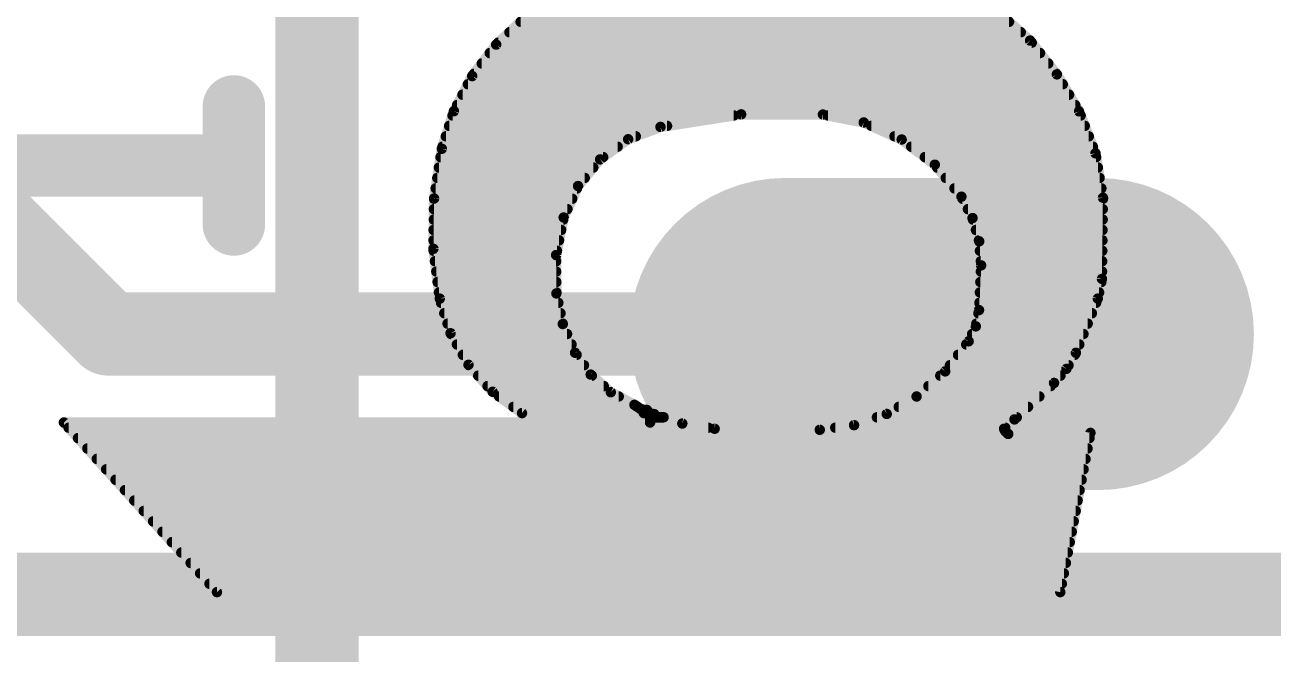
# Model space of a CAD drawing. Extents: x -2.8 to 25.5, y -2.5 to 56.
# Drawn here: x 15.29 to 18.335, y 20.174 to 21.709 of the extents above; entities that cross this region are included whole.
import ezdxf

# ---------------------------------------------------------------- set-up
doc = ezdxf.new("R2010")
doc.units = 0
for name, color, linetype in [('1', 12, 'CONTINUOUS'), ('16', 132, 'CONTINUOUS'), ('21', 41, 'CONTINUOUS'), ('22', 40, 'CONTINUOUS')]:
    doc.layers.add(name, color=color, linetype=linetype)

# ---------------------------------------------------------------- blocks, each defined once
blk = doc.blocks.new('RECT121920X243840R100')
at = {"const_width": 0.381}
blk.add_lwpolyline([(0.1905, -0.381), (0.1905, 0.381, 0.4142), (0, 0.5715), (0, 0.5715, 0.4142), (-0.1905, 0.381), (-0.1905, -0.381, 0.4142), (0, -0.5715), (0, -0.5715, 0.4142)], format="xyb", close=True, dxfattribs=at)
blk.add_solid([(-0.0254, -0.4064), (0.0254, -0.4064), (-0.0254, 0.4064), (0.0254, 0.4064)])

msp = doc.modelspace()

# ---------------------------------------------------------------- linework, layer by layer
at = {"layer": '1', "const_width": 0.2032}
for points in [[(14.605, 21.844), (15.494, 20.955)], [(15.494, 20.955), (17.526, 20.955)]]:
    msp.add_lwpolyline(points, dxfattribs=at)
at = {"layer": '1', "const_width": 0.1016}
for points in [[(15.494, 21.0058, 1), (15.494, 20.9042)], [(15.4581, 20.9191, 1), (15.5299, 20.9909)], [(17.526, 20.9042, 1), (17.526, 21.0058)]]:
    msp.add_lwpolyline(points, format="xyb", dxfattribs=at)
at = {"layer": '16', "const_width": 0.2032}
msp.add_lwpolyline([(12.7, 20.32), (20.447, 20.32)], dxfattribs=at)
at = {"layer": '21', "const_width": 0.2032}
msp.add_lwpolyline([(16.002, 16.51), (16.002, 34.29)], dxfattribs=at)
at = {"layer": '22'}
for points, const_width in [([(17.7419, 21.6713), (17.6529, 21.7504)], 0.0254), ([(16.51, 21.7272), (16.4393, 21.6614)], 0.0254), ([(16.499, 21.717), (17.6905, 21.717)], 0.0254), ([(16.4718, 21.6916), (17.7191, 21.6916)], 0.0254), ([(17.8072, 21.5888), (17.7419, 21.6713)], 0.0254), ([(16.4393, 21.6614), (16.3809, 21.5846)], 0.0254), ([(16.4236, 21.6408), (17.7661, 21.6408)], 0.0254), ([(16.4445, 21.6662), (17.7459, 21.6662)], 0.0254), ([(16.4043, 21.6154), (17.7862, 21.6154)], 0.0254), ([(16.3809, 21.5846), (16.3363, 21.499)], 0.0254), ([(16.385, 21.59), (17.8063, 21.59)], 0.0254), ([(17.8613, 21.4986), (17.8072, 21.5888)], 0.0254), ([(15.7995, 21.2224), (15.7995, 21.5105)], 0.1524), ([(16.3704, 21.5646), (17.8217, 21.5646)], 0.0254), ([(16.3572, 21.5392), (17.837, 21.5392)], 0.0254), ([(16.3363, 21.499), (16.3068, 21.4071)], 0.0254), ([(16.3329, 21.4884), (17.019, 21.4884)], 0.0254), ([(16.344, 21.5138), (17.8522, 21.5138)], 0.0254), ([(16.8402, 21.4605), (17.0371, 21.4912)], 0.0254), ([(17.0371, 21.4912), (17.2364, 21.4909)], 0.0254), ([(17.2364, 21.4909), (17.336, 21.4714)], 0.0254), ([(17.2491, 21.4884), (17.8653, 21.4884)], 0.0254), ([(17.9013, 21.3962), (17.8613, 21.4986)], 0.0254), ([(16.3247, 21.463), (16.8562, 21.463)], 0.0254), ([(16.7613, 21.4306), (16.8402, 21.4605)], 0.0254), ([(17.336, 21.4714), (17.4286, 21.4298)], 0.0254), ([(17.3546, 21.463), (17.8752, 21.463)], 0.0254), ([(14.9352, 21.3665), (15.7995, 21.3665)], 0.1524), ([(16.3166, 21.4376), (16.7799, 21.4376)], 0.0254), ([(16.6928, 21.3814), (16.7613, 21.4306)], 0.0254), ([(17.4112, 21.4376), (17.8851, 21.4376)], 0.0254), ([(17.4286, 21.4298), (17.5094, 21.3684)], 0.0254), ([(16.3068, 21.4071), (16.2879, 21.2858)], 0.0254), ([(16.3084, 21.4122), (16.7357, 21.4122)], 0.0254), ([(17.4518, 21.4122), (17.8951, 21.4122)], 0.0254), ([(17.9197, 21.2877), (17.9013, 21.3962)], 0.0254), ([(16.3036, 21.3868), (16.7003, 21.3868)], 0.0254), ([(16.6391, 21.3162), (16.6928, 21.3814)], 0.0254), ([(17.4852, 21.3868), (17.9029, 21.3868)], 0.0254), ([(17.5094, 21.3684), (17.5743, 21.2903)], 0.0254), ([(16.2957, 21.336), (16.6554, 21.336)], 0.0254), ([(16.2997, 21.3614), (16.6763, 21.3614)], 0.0254), ([(17.5153, 21.3614), (17.9072, 21.3614)], 0.0254), ([(17.5363, 21.336), (17.9115, 21.336)], 0.0254), ([(16.2918, 21.3106), (16.6365, 21.3106)], 0.0254), ([(16.604, 21.2395), (16.6391, 21.3162)], 0.0254), ([(17.5574, 21.3106), (17.9158, 21.3106)], 0.0254), ([(16.2879, 21.2858), (16.2862, 21.1631)], 0.0254), ([(16.2879, 21.2852), (16.6249, 21.2852)], 0.0254), ([(17.5743, 21.2903), (17.6015, 21.238)], 0.0254), ([(17.577, 21.2852), (17.9197, 21.2852)], 0.0254), ([(17.9172, 21.0896), (17.9197, 21.2877)], 0.0254), ([(16.2875, 21.2598), (16.6133, 21.2598)], 0.0254), ([(17.5901, 21.2598), (17.9193, 21.2598)], 0.0254), ([(16.2872, 21.2344), (16.603, 21.2344)], 0.0254), ([(16.5856, 21.1477), (16.604, 21.2395)], 0.0254), ([(17.6015, 21.238), (17.6178, 21.1814)], 0.0254), ([(17.6025, 21.2344), (17.919, 21.2344)], 0.0254), ([(16.2865, 21.1836), (16.5928, 21.1836)], 0.0254), ([(16.2868, 21.209), (16.5979, 21.209)], 0.0254), ([(17.6098, 21.209), (17.9187, 21.209)], 0.0254), ([(17.6171, 21.1836), (17.9184, 21.1836)], 0.0254), ([(17.6178, 21.1814), (17.6225, 21.1226)], 0.0254), ([(16.2862, 21.1631), (16.3017, 21.0414)], 0.0254), ([(16.2868, 21.1582), (16.5877, 21.1582)], 0.0254), ([(17.6196, 21.1582), (17.9181, 21.1582)], 0.0254), ([(16.29, 21.1328), (16.5857, 21.1328)], 0.0254), ([(16.5862, 21.0541), (16.5856, 21.1477)], 0.0254), ([(17.6225, 21.1226), (17.6174, 21.0134)], 0.0254), ([(17.6217, 21.1328), (17.9177, 21.1328)], 0.0254), ([(16.2933, 21.1074), (16.5859, 21.1074)], 0.0254), ([(17.6218, 21.1074), (17.9174, 21.1074)], 0.0254), ([(17.907, 21.0414), (17.9172, 21.0896)], 0.0254), ([(16.2965, 21.082), (16.586, 21.082)], 0.0254), ([(17.6206, 21.082), (17.9156, 21.082)], 0.0254), ([(16.2998, 21.0566), (16.5862, 21.0566)], 0.0254), ([(16.3017, 21.0414), (16.3281, 20.957)], 0.0254), ([(16.3049, 21.0312), (16.591, 21.0312)], 0.0254), ([(16.6019, 20.9794), (16.5862, 21.0541)], 0.0254), ([(17.6182, 21.0312), (17.9029, 21.0312)], 0.0254), ([(17.6194, 21.0566), (17.9102, 21.0566)], 0.0254), ([(17.8537, 20.9093), (17.907, 21.0414)], 0.0254), ([(16.3128, 21.0058), (16.5963, 21.0058)], 0.0254), ([(17.6174, 21.0134), (17.6095, 20.9737)], 0.0254), ([(17.6159, 21.0058), (17.8926, 21.0058)], 0.0254), ([(16.3208, 20.9804), (16.6017, 20.9804)], 0.0254), ([(16.6319, 20.9093), (16.6019, 20.9794)], 0.0254), ([(17.6095, 20.9737), (17.592, 20.9372)], 0.0254), ([(17.6108, 20.9804), (17.8824, 20.9804)], 0.0254), ([(16.3281, 20.957), (16.3718, 20.88)], 0.0254), ([(16.3292, 20.955), (16.6123, 20.955)], 0.0254), ([(17.592, 20.9372), (17.5348, 20.864)], 0.0254), ([(17.6005, 20.955), (17.8721, 20.955)], 0.0254), ([(16.3437, 20.9296), (16.6232, 20.9296)], 0.0254), ([(16.6698, 20.8561), (16.6319, 20.9093)], 0.0254), ([(17.5861, 20.9296), (17.8619, 20.9296)], 0.0254), ([(17.8304, 20.87), (17.8537, 20.9093)], 0.0254), ([(16.3581, 20.9042), (16.6355, 20.9042)], 0.0254), ([(16.3718, 20.88), (16.4308, 20.814)], 0.0254), ([(16.3729, 20.8788), (16.6536, 20.8788)], 0.0254), ([(17.5464, 20.8788), (17.8357, 20.8788)], 0.0254), ([(17.5662, 20.9042), (17.8507, 20.9042)], 0.0254), ([(16.3956, 20.8534), (16.6729, 20.8534)], 0.0254), ([(16.719, 20.813), (16.6698, 20.8561)], 0.0254), ([(17.5348, 20.864), (17.465, 20.8026)], 0.0254), ([(17.5228, 20.8534), (17.8159, 20.8534)], 0.0254), ([(17.8003, 20.8356), (17.8304, 20.87)], 0.0254), ([(16.4183, 20.828), (16.7018, 20.828)], 0.0254), ([(16.4308, 20.814), (16.5024, 20.762)], 0.0254), ([(17.4939, 20.828), (17.792, 20.828)], 0.0254), ([(17.7038, 20.7467), (17.8003, 20.8356)], 0.0254), ([(16.4465, 20.8026), (16.7385, 20.8026)], 0.0254), ([(16.7767, 20.7823), (16.719, 20.813)], 0.0254), ([(17.465, 20.8026), (17.3922, 20.76)], 0.0254), ([(17.465, 20.8026), (17.7645, 20.8026)], 0.0254), ([(16.4815, 20.7772), (16.7843, 20.7772)], 0.0254), ([(16.5024, 20.762), (16.7996, 20.762)], 0.0254), ([(16.7843, 20.7772), (16.7767, 20.7823)], 0.0254), ([(16.7924, 20.7716), (16.7843, 20.7772)], 0.0254), ([(16.8021, 20.7696), (16.7924, 20.7716)], 0.0254), ([(16.7996, 20.762), (16.8072, 20.7696)], 0.0254), ([(16.8072, 20.7696), (16.8021, 20.7696)], 0.0254), ([(16.8154, 20.7555), (16.8148, 20.7518)], 0.0254), ([(16.8178, 20.7585), (16.8154, 20.7555)], 0.0254), ([(16.8213, 20.7599), (16.8178, 20.7585)], 0.0254), ([(16.825, 20.7594), (16.8213, 20.7599)], 0.0254), ([(16.8935, 20.7366), (16.825, 20.7594)], 0.0254), ([(17.3922, 20.76), (17.3124, 20.7326)], 0.0254), ([(17.4215, 20.7772), (17.7369, 20.7772)], 0.0254), ([(16.8148, 20.7391), (15.3848, 20.7391)], 0.0254), ([(15.3848, 20.7391), (15.7582, 20.3251)], 0.0254), ([(15.3963, 20.7264), (16.9568, 20.7264)], 0.0254), ([(16.8148, 20.7518), (16.8148, 20.7391)], 0.0254), ([(16.8148, 20.7518), (16.8478, 20.7518)], 0.0254), ([(16.9723, 20.7239), (16.8935, 20.7366)], 0.0254), ([(17.2288, 20.7213), (16.9723, 20.7239)], 0.0254), ([(17.3124, 20.7326), (17.2288, 20.7213)], 0.0254), ([(17.2666, 20.7264), (17.6812, 20.7264)], 0.0254), ([(17.3683, 20.7518), (17.7093, 20.7518)], 0.0254), ([(17.6784, 20.7239), (17.7038, 20.7467)], 0.0254), ([(17.6809, 20.7188), (17.6784, 20.7239)], 0.0254), ([(15.4192, 20.701), (17.8868, 20.701)], 0.0254), ([(17.6886, 20.7112), (17.6809, 20.7188)], 0.0254), ([(17.8892, 20.7137), (17.6886, 20.7112)], 0.0254), ([(17.8156, 20.3251), (17.8892, 20.7137)], 0.0254), ([(15.4421, 20.6756), (17.882, 20.6756)], 0.0254), ([(15.465, 20.6502), (17.8772, 20.6502)], 0.0254), ([(15.4879, 20.6248), (17.8724, 20.6248)], 0.0254), ([(15.5108, 20.5994), (17.8676, 20.5994)], 0.0254), ([(15.5337, 20.574), (17.8627, 20.574)], 0.0254), ([(15.5566, 20.5486), (17.8579, 20.5486)], 0.0254), ([(15.5795, 20.5232), (17.8531, 20.5232)], 0.0254), ([(15.6024, 20.4978), (17.8483, 20.4978)], 0.0254), ([(15.6253, 20.4724), (17.8435, 20.4724)], 0.0254), ([(15.6483, 20.447), (17.8387, 20.447)], 0.0254), ([(15.6712, 20.4216), (17.8339, 20.4216)], 0.0254), ([(15.6941, 20.3962), (17.8291, 20.3962)], 0.0254), ([(15.717, 20.3708), (17.8243, 20.3708)], 0.0254), ([(15.7399, 20.3454), (17.8194, 20.3454)], 0.0254), ([(15.7582, 20.3251), (17.8156, 20.3251)], 0.0254)]:
    msp.add_lwpolyline(points, dxfattribs=dict(at, const_width=const_width))
for points, const_width in [([(16.499, 21.7234, 1), (16.499, 21.7107)], 0.0127), ([(17.6905, 21.7107, 1), (17.6905, 21.7234)], 0.0127), ([(16.4718, 21.698, 1), (16.4718, 21.6852)], 0.0127), ([(17.7191, 21.6852, 1), (17.7191, 21.698)], 0.0127), ([(17.7469, 21.6752, 1), (17.7369, 21.6674)], 0.0127), ([(17.7377, 21.6666, 1), (17.7461, 21.676)], 0.0127), ([(16.4236, 21.6472, 1), (16.4236, 21.6345)], 0.0127), ([(16.435, 21.6661, 1), (16.4437, 21.6568)], 0.0127), ([(16.4444, 21.6576, 1), (16.4343, 21.6653)], 0.0127), ([(16.4445, 21.6726, 1), (16.4445, 21.6598)], 0.0127), ([(17.7459, 21.6598, 1), (17.7459, 21.6726)], 0.0127), ([(17.7661, 21.6345, 1), (17.7661, 21.6472)], 0.0127), ([(16.4043, 21.6218, 1), (16.4043, 21.609)], 0.0127), ([(17.7862, 21.609, 1), (17.7862, 21.6218)], 0.0127), ([(16.3758, 21.5885, 1), (16.3859, 21.5808)], 0.0127), ([(16.3865, 21.5817, 1), (16.3752, 21.5876)], 0.0127), ([(16.385, 21.5964, 1), (16.385, 21.5836)], 0.0127), ([(17.8127, 21.5921, 1), (17.8018, 21.5856)], 0.0127), ([(17.8022, 21.5849, 1), (17.8122, 21.5928)], 0.0127), ([(17.8063, 21.5836, 1), (17.8063, 21.5964)], 0.0127), ([(15.8376, 21.5105, 1), (15.7614, 21.5105)], 0.0762), ([(16.3704, 21.571, 1), (16.3704, 21.5583)], 0.0127), ([(17.8217, 21.5583, 1), (17.8217, 21.571)], 0.0127), ([(16.3572, 21.5456, 1), (16.3572, 21.5328)], 0.0127), ([(17.837, 21.5328, 1), (17.837, 21.5456)], 0.0127), ([(16.3329, 21.4948, 1), (16.3329, 21.4821)], 0.0127), ([(16.3306, 21.502, 1), (16.3419, 21.4961)], 0.0127), ([(16.3423, 21.4971, 1), (16.3302, 21.501)], 0.0127), ([(16.344, 21.5202, 1), (16.344, 21.5074)], 0.0127), ([(17.019, 21.4821, 1), (17.019, 21.4948)], 0.0127), ([(17.0371, 21.4976, 1), (17.0371, 21.4849)], 0.0127), ([(17.0381, 21.485, 1), (17.0361, 21.4975)], 0.0127), ([(17.2376, 21.4971, 1), (17.2352, 21.4847)], 0.0127), ([(17.2364, 21.4846, 1), (17.2364, 21.4972)], 0.0127), ([(17.2491, 21.4948, 1), (17.2491, 21.4821)], 0.0127), ([(17.8522, 21.5074, 1), (17.8522, 21.5202)], 0.0127), ([(17.8672, 21.5009, 1), (17.8554, 21.4963)], 0.0127), ([(17.8559, 21.4953, 1), (17.8667, 21.5019)], 0.0127), ([(17.8653, 21.4821, 1), (17.8653, 21.4948)], 0.0127), ([(16.3247, 21.4694, 1), (16.3247, 21.4566)], 0.0127), ([(16.8392, 21.4668, 1), (16.8412, 21.4542)], 0.0127), ([(16.8425, 21.4546, 1), (16.8379, 21.4664)], 0.0127), ([(16.8562, 21.4566, 1), (16.8562, 21.4694)], 0.0127), ([(17.3386, 21.4771, 1), (17.3334, 21.4656)], 0.0127), ([(17.3348, 21.4651, 1), (17.3372, 21.4776)], 0.0127), ([(17.3546, 21.4694, 1), (17.3546, 21.4566)], 0.0127), ([(17.8752, 21.4566, 1), (17.8752, 21.4694)], 0.0127), ([(15.7995, 21.3284, 1), (15.7995, 21.4046)], 0.0762), ([(16.3166, 21.444, 1), (16.3166, 21.4312)], 0.0127), ([(16.7591, 21.4365, 1), (16.7636, 21.4246)], 0.0127), ([(16.765, 21.4254, 1), (16.7576, 21.4357)], 0.0127), ([(16.7799, 21.4312, 1), (16.7799, 21.444)], 0.0127), ([(17.4112, 21.444, 1), (17.4112, 21.4312)], 0.0127), ([(17.4325, 21.4349, 1), (17.4248, 21.4247)], 0.0127), ([(17.426, 21.424, 1), (17.4312, 21.4356)], 0.0127), ([(17.8851, 21.4312, 1), (17.8851, 21.444)], 0.0127), ([(16.3131, 21.4061, 1), (16.3005, 21.4081)], 0.0127), ([(16.3008, 21.409, 1), (16.3128, 21.4052)], 0.0127), ([(16.3084, 21.4186, 1), (16.3084, 21.4059)], 0.0127), ([(16.7357, 21.4059, 1), (16.7357, 21.4186)], 0.0127), ([(17.4518, 21.4186, 1), (17.4518, 21.4059)], 0.0127), ([(17.8951, 21.4059, 1), (17.8951, 21.4186)], 0.0127), ([(17.9076, 21.3972, 1), (17.8951, 21.3951)], 0.0127), ([(16.3036, 21.3932, 1), (16.3036, 21.3804)], 0.0127), ([(16.6891, 21.3865, 1), (16.6965, 21.3762)], 0.0127), ([(16.6977, 21.3773, 1), (16.6879, 21.3854)], 0.0127), ([(16.7003, 21.3804, 1), (16.7003, 21.3932)], 0.0127), ([(17.4852, 21.3932, 1), (17.4852, 21.3804)], 0.0127), ([(17.5143, 21.3724, 1), (17.5046, 21.3643)], 0.0127), ([(17.5056, 21.3633, 1), (17.5133, 21.3734)], 0.0127), ([(17.8954, 21.3938, 1), (17.9073, 21.3985)], 0.0127), ([(17.9029, 21.3804, 1), (17.9029, 21.3932)], 0.0127), ([(16.2957, 21.3424, 1), (16.2957, 21.3297)], 0.0127), ([(16.2997, 21.3678, 1), (16.2997, 21.355)], 0.0127), ([(16.6554, 21.3297, 1), (16.6554, 21.3424)], 0.0127), ([(16.6763, 21.355, 1), (16.6763, 21.3678)], 0.0127), ([(17.5153, 21.3678, 1), (17.5153, 21.355)], 0.0127), ([(17.5363, 21.3424, 1), (17.5363, 21.3297)], 0.0127), ([(17.9072, 21.355, 1), (17.9072, 21.3678)], 0.0127), ([(17.9115, 21.3297, 1), (17.9115, 21.3424)], 0.0127), ([(16.2918, 21.317, 1), (16.2918, 21.3042)], 0.0127), ([(16.6342, 21.3203, 1), (16.644, 21.3122)], 0.0127), ([(16.6449, 21.3136, 1), (16.6333, 21.3189)], 0.0127), ([(16.6365, 21.3042, 1), (16.6365, 21.317)], 0.0127), ([(17.5574, 21.317, 1), (17.5574, 21.3042)], 0.0127), ([(17.9158, 21.3042, 1), (17.9158, 21.317)], 0.0127), ([(16.2942, 21.2858, 1), (16.2815, 21.2859)], 0.0127), ([(16.2879, 21.2916, 1), (16.2879, 21.2788)], 0.0127), ([(16.2816, 21.2868, 1), (16.2942, 21.2849)], 0.0127), ([(16.6249, 21.2788, 1), (16.6249, 21.2916)], 0.0127), ([(17.5799, 21.2932, 1), (17.5687, 21.2874)], 0.0127), ([(17.5694, 21.2862, 1), (17.5792, 21.2944)], 0.0127), ([(17.577, 21.2916, 1), (17.577, 21.2788)], 0.0127), ([(17.926, 21.2876, 1), (17.9134, 21.2878)], 0.0127), ([(17.9134, 21.2866, 1), (17.926, 21.2888)], 0.0127), ([(17.9197, 21.2788, 1), (17.9197, 21.2916)], 0.0127), ([(15.7614, 21.2224, 1), (15.8376, 21.2224)], 0.0762), ([(16.2875, 21.2662, 1), (16.2875, 21.2535)], 0.0127), ([(16.6133, 21.2535, 1), (16.6133, 21.2662)], 0.0127), ([(17.5901, 21.2662, 1), (17.5901, 21.2535)], 0.0127), ([(17.9193, 21.2535, 1), (17.9193, 21.2662)], 0.0127), ([(16.2872, 21.2408, 1), (16.2872, 21.228)], 0.0127), ([(16.5982, 21.2421, 1), (16.6098, 21.2369)], 0.0127), ([(16.6102, 21.2383, 1), (16.5978, 21.2407)], 0.0127), ([(16.603, 21.228, 1), (16.603, 21.2408)], 0.0127), ([(17.6076, 21.2398, 1), (17.5954, 21.2362)], 0.0127), ([(17.5958, 21.2351, 1), (17.6071, 21.2409)], 0.0127), ([(17.6025, 21.2408, 1), (17.6025, 21.228)], 0.0127), ([(17.919, 21.228, 1), (17.919, 21.2408)], 0.0127), ([(16.2865, 21.19, 1), (16.2865, 21.1773)], 0.0127), ([(16.2868, 21.2154, 1), (16.2868, 21.2026)], 0.0127), ([(16.5928, 21.1773, 1), (16.5928, 21.19)], 0.0127), ([(16.5979, 21.2026, 1), (16.5979, 21.2154)], 0.0127), ([(17.6098, 21.2154, 1), (17.6098, 21.2026)], 0.0127), ([(17.6171, 21.19, 1), (17.6171, 21.1773)], 0.0127), ([(17.6241, 21.1819, 1), (17.6114, 21.1808)], 0.0127), ([(17.9184, 21.1773, 1), (17.9184, 21.19)], 0.0127), ([(17.9187, 21.2026, 1), (17.9187, 21.2154)], 0.0127), ([(16.2798, 21.1632, 1), (16.2925, 21.163)], 0.0127), ([(16.2925, 21.1639, 1), (16.2799, 21.1623)], 0.0127), ([(16.2868, 21.1646, 1), (16.2868, 21.1518)], 0.0127), ([(16.5877, 21.1518, 1), (16.5877, 21.1646)], 0.0127), ([(17.6117, 21.1796, 1), (17.6239, 21.1831)], 0.0127), ([(17.6196, 21.1646, 1), (17.6196, 21.1518)], 0.0127), ([(17.9181, 21.1518, 1), (17.9181, 21.1646)], 0.0127), ([(16.29, 21.1392, 1), (16.29, 21.1264)], 0.0127), ([(16.592, 21.1478, 1), (16.5793, 21.1477)], 0.0127), ([(16.5794, 21.149, 1), (16.5918, 21.1465)], 0.0127), ([(16.5857, 21.1264, 1), (16.5857, 21.1392)], 0.0127), ([(17.6217, 21.1392, 1), (17.6217, 21.1264)], 0.0127), ([(17.6288, 21.1223, 1), (17.6162, 21.1229)], 0.0127), ([(17.9177, 21.1264, 1), (17.9177, 21.1392)], 0.0127), ([(16.2933, 21.1138, 1), (16.2933, 21.1011)], 0.0127), ([(16.5859, 21.1011, 1), (16.5859, 21.1138)], 0.0127), ([(17.6218, 21.1138, 1), (17.6218, 21.1011)], 0.0127), ([(17.6162, 21.1221, 1), (17.6288, 21.1231)], 0.0127), ([(17.9234, 21.0883, 1), (17.911, 21.0909)], 0.0127), ([(17.9174, 21.1011, 1), (17.9174, 21.1138)], 0.0127), ([(16.2965, 21.0884, 1), (16.2965, 21.0756)], 0.0127), ([(16.586, 21.0756, 1), (16.586, 21.0884)], 0.0127), ([(17.6206, 21.0884, 1), (17.6206, 21.0756)], 0.0127), ([(17.9109, 21.0897, 1), (17.9235, 21.0895)], 0.0127), ([(17.9156, 21.0756, 1), (17.9156, 21.0884)], 0.0127), ([(16.2998, 21.063, 1), (16.2998, 21.0502)], 0.0127), ([(16.3078, 21.0433, 1), (16.2956, 21.0395)], 0.0127), ([(16.2954, 21.0406, 1), (16.308, 21.0422)], 0.0127), ([(16.3049, 21.0376, 1), (16.3049, 21.0249)], 0.0127), ([(16.5924, 21.0554, 1), (16.58, 21.0528)], 0.0127), ([(16.5799, 21.0541, 1), (16.5925, 21.0541)], 0.0127), ([(16.5862, 21.0502, 1), (16.5862, 21.063)], 0.0127), ([(16.591, 21.0249, 1), (16.591, 21.0376)], 0.0127), ([(17.6182, 21.0376, 1), (17.6182, 21.0249)], 0.0127), ([(17.6194, 21.063, 1), (17.6194, 21.0502)], 0.0127), ([(17.9008, 21.0427, 1), (17.9132, 21.0401)], 0.0127), ([(17.9129, 21.039, 1), (17.9011, 21.0438)], 0.0127), ([(17.9029, 21.0249, 1), (17.9029, 21.0376)], 0.0127), ([(17.9102, 21.0502, 1), (17.9102, 21.063)], 0.0127), ([(16.3128, 21.0122, 1), (16.3128, 20.9994)], 0.0127), ([(16.5963, 20.9994, 1), (16.5963, 21.0122)], 0.0127), ([(17.6159, 21.0122, 1), (17.6159, 20.9994)], 0.0127), ([(17.6111, 21.0137, 1), (17.6237, 21.0131)], 0.0127), ([(17.6236, 21.0122, 1), (17.6112, 21.0146)], 0.0127), ([(17.8926, 20.9994, 1), (17.8926, 21.0122)], 0.0127), ([(16.3208, 20.9868, 1), (16.3208, 20.974)], 0.0127), ([(16.6077, 20.9819, 1), (16.596, 20.9769)], 0.0127), ([(16.5957, 20.9781, 1), (16.6081, 20.9807)], 0.0127), ([(16.6017, 20.974, 1), (16.6017, 20.9868)], 0.0127), ([(17.6032, 20.975, 1), (17.6157, 20.9725)], 0.0127), ([(17.6152, 20.971, 1), (17.6037, 20.9765)], 0.0127), ([(17.6108, 20.9868, 1), (17.6108, 20.974)], 0.0127), ([(17.8824, 20.974, 1), (17.8824, 20.9868)], 0.0127), ([(16.3337, 20.9601, 1), (16.3226, 20.9538)], 0.0127), ([(16.3221, 20.9551, 1), (16.3342, 20.9588)], 0.0127), ([(16.3292, 20.9614, 1), (16.3292, 20.9487)], 0.0127), ([(16.6123, 20.9487, 1), (16.6123, 20.9614)], 0.0127), ([(17.597, 20.9333, 1), (17.587, 20.9411)], 0.0127), ([(17.6005, 20.9614, 1), (17.6005, 20.9487)], 0.0127), ([(17.8721, 20.9487, 1), (17.8721, 20.9614)], 0.0127), ([(16.3437, 20.936, 1), (16.3437, 20.9232)], 0.0127), ([(16.6232, 20.9232, 1), (16.6232, 20.936)], 0.0127), ([(16.6371, 20.913, 1), (16.6267, 20.9056)], 0.0127), ([(16.6261, 20.9068, 1), (16.6377, 20.9118)], 0.0127), ([(17.5861, 20.936, 1), (17.5861, 20.9232)], 0.0127), ([(17.5863, 20.9399, 1), (17.5977, 20.9345)], 0.0127), ([(17.8478, 20.9117, 1), (17.8596, 20.9069)], 0.0127), ([(17.8592, 20.9061, 1), (17.8482, 20.9125)], 0.0127), ([(17.8619, 20.9232, 1), (17.8619, 20.936)], 0.0127), ([(16.3581, 20.9106, 1), (16.3581, 20.8978)], 0.0127), ([(16.3766, 20.8842, 1), (16.3671, 20.8758)], 0.0127), ([(16.3663, 20.8769, 1), (16.3774, 20.8831)], 0.0127), ([(16.3729, 20.8852, 1), (16.3729, 20.8725)], 0.0127), ([(16.6355, 20.8978, 1), (16.6355, 20.9106)], 0.0127), ([(16.6536, 20.8725, 1), (16.6536, 20.8852)], 0.0127), ([(17.5464, 20.8852, 1), (17.5464, 20.8725)], 0.0127), ([(17.5662, 20.9106, 1), (17.5662, 20.8978)], 0.0127), ([(17.8357, 20.8725, 1), (17.8357, 20.8852)], 0.0127), ([(17.8507, 20.8978, 1), (17.8507, 20.9106)], 0.0127), ([(16.3956, 20.8598, 1), (16.3956, 20.847)], 0.0127), ([(16.674, 20.8608, 1), (16.6657, 20.8513)], 0.0127), ([(16.6647, 20.8524, 1), (16.675, 20.8598)], 0.0127), ([(16.6729, 20.847, 1), (16.6729, 20.8598)], 0.0127), ([(17.5228, 20.8598, 1), (17.5228, 20.847)], 0.0127), ([(17.5298, 20.8679, 1), (17.5398, 20.86)], 0.0127), ([(17.539, 20.8592, 1), (17.5306, 20.8687)], 0.0127), ([(17.8159, 20.847, 1), (17.8159, 20.8598)], 0.0127), ([(17.825, 20.8732, 1), (17.8359, 20.8667)], 0.0127), ([(17.8352, 20.8658, 1), (17.8257, 20.8741)], 0.0127), ([(16.4183, 20.8344, 1), (16.4183, 20.8216)], 0.0127), ([(16.4345, 20.8192, 1), (16.4271, 20.8089)], 0.0127), ([(16.7018, 20.8216, 1), (16.7018, 20.8344)], 0.0127), ([(17.4939, 20.8344, 1), (17.4939, 20.8216)], 0.0127), ([(17.792, 20.8216, 1), (17.792, 20.8344)], 0.0127), ([(17.7955, 20.8398, 1), (17.8051, 20.8314)], 0.0127), ([(17.8046, 20.8309, 1), (17.796, 20.8403)], 0.0127), ([(16.4261, 20.8098, 1), (16.4355, 20.8183)], 0.0127), ([(16.4465, 20.809, 1), (16.4465, 20.7963)], 0.0127), ([(16.722, 20.8186, 1), (16.716, 20.8074)], 0.0127), ([(16.7148, 20.8082, 1), (16.7232, 20.8177)], 0.0127), ([(16.7385, 20.7963, 1), (16.7385, 20.809)], 0.0127), ([(17.465, 20.809, 1), (17.465, 20.7963)], 0.0127), ([(17.4608, 20.8074, 1), (17.4692, 20.7978)], 0.0127), ([(17.4682, 20.7971, 1), (17.4618, 20.8081)], 0.0127), ([(17.7645, 20.7963, 1), (17.7645, 20.809)], 0.0127), ([(16.4815, 20.7836, 1), (16.4815, 20.7708)], 0.0127), ([(16.5024, 20.7684, 1), (16.5024, 20.7556)], 0.0127), ([(16.4987, 20.7569, 1), (16.5061, 20.7671)], 0.0127), ([(16.7802, 20.7876, 1), (16.7732, 20.777)], 0.0127), ([(16.7737, 20.7767, 1), (16.7797, 20.7879)], 0.0127), ([(16.7879, 20.7824, 1), (16.7807, 20.772)], 0.0127), ([(16.7808, 20.7719, 1), (16.7878, 20.7825)], 0.0127), ([(16.7843, 20.7708, 1), (16.7843, 20.7836)], 0.0127), ([(16.7937, 20.7778, 1), (16.7912, 20.7654)], 0.0127), ([(16.7888, 20.7664, 1), (16.796, 20.7768)], 0.0127), ([(16.7951, 20.7665, 1), (16.8041, 20.7575)], 0.0127), ([(16.8021, 20.776, 1), (16.8021, 20.7632)], 0.0127), ([(16.7996, 20.7556, 1), (16.7996, 20.7684)], 0.0127), ([(16.8008, 20.7634, 1), (16.8034, 20.7758)], 0.0127), ([(16.8117, 20.7651, 1), (16.8027, 20.7741)], 0.0127), ([(16.8072, 20.7632, 1), (16.8072, 20.776)], 0.0127), ([(16.8217, 20.7545, 1), (16.8091, 20.7565)], 0.0127), ([(16.8104, 20.7595, 1), (16.8204, 20.7516)], 0.0127), ([(16.8154, 20.7644, 1), (16.8201, 20.7526)], 0.0127), ([(16.8227, 20.7545, 1), (16.8128, 20.7624)], 0.0127), ([(16.8221, 20.7662, 1), (16.8204, 20.7536)], 0.0127), ([(16.827, 20.7654, 1), (16.823, 20.7534)], 0.0127), ([(16.8236, 20.754, 1), (16.8189, 20.7658)], 0.0127), ([(16.8242, 20.7531, 1), (16.8258, 20.7657)], 0.0127), ([(17.389, 20.7655, 1), (17.3954, 20.7545)], 0.0127), ([(17.3942, 20.754, 1), (17.3901, 20.766)], 0.0127), ([(17.4215, 20.7836, 1), (17.4215, 20.7708)], 0.0127), ([(17.7369, 20.7708, 1), (17.7369, 20.7836)], 0.0127), ([(15.3848, 20.7455, 1), (15.3848, 20.7327)], 0.0127), ([(15.3895, 20.7434, 1), (15.3801, 20.7348)], 0.0127), ([(15.3963, 20.7328, 1), (15.3963, 20.7201)], 0.0127), ([(16.8212, 20.7518, 1), (16.8085, 20.7518)], 0.0127), ([(16.8148, 20.7582, 1), (16.8148, 20.7454)], 0.0127), ([(16.8085, 20.7528, 1), (16.8211, 20.7508)], 0.0127), ([(16.8085, 20.7391, 1), (16.8212, 20.7391)], 0.0127), ([(16.8148, 20.7327, 1), (16.8148, 20.7455)], 0.0127), ([(16.8478, 20.7454, 1), (16.8478, 20.7582)], 0.0127), ([(16.8945, 20.7429, 1), (16.8925, 20.7303)], 0.0127), ([(16.8915, 20.7306, 1), (16.8955, 20.7426)], 0.0127), ([(16.9568, 20.7201, 1), (16.9568, 20.7328)], 0.0127), ([(16.9724, 20.7302, 1), (16.9722, 20.7176)], 0.0127), ([(16.9713, 20.7176, 1), (16.9733, 20.7302)], 0.0127), ([(17.2666, 20.7328, 1), (17.2666, 20.7201)], 0.0127), ([(17.3103, 20.7386, 1), (17.3145, 20.7266)], 0.0127), ([(17.3133, 20.7263, 1), (17.3116, 20.7389)], 0.0127), ([(17.3683, 20.7582, 1), (17.3683, 20.7454)], 0.0127), ([(17.6841, 20.7267, 1), (17.6727, 20.7211)], 0.0127), ([(17.6812, 20.7201, 1), (17.6812, 20.7328)], 0.0127), ([(17.6995, 20.7514, 1), (17.7081, 20.742)], 0.0127), ([(17.708, 20.742, 1), (17.6996, 20.7514)], 0.0127), ([(17.7093, 20.7454, 1), (17.7093, 20.7582)], 0.0127), ([(15.4192, 20.7074, 1), (15.4192, 20.6946)], 0.0127), ([(17.228, 20.7276, 1), (17.2296, 20.715)], 0.0127), ([(17.2287, 20.715, 1), (17.2289, 20.7276)], 0.0127), ([(17.6742, 20.7286, 1), (17.6826, 20.7192)], 0.0127), ([(17.6854, 20.7233, 1), (17.6764, 20.7143)], 0.0127), ([(17.6752, 20.716, 1), (17.6866, 20.7216)], 0.0127), ([(17.6885, 20.7175, 1), (17.6887, 20.7049)], 0.0127), ([(17.6841, 20.7067, 1), (17.6931, 20.7157)], 0.0127), ([(17.8954, 20.7125, 1), (17.883, 20.7149)], 0.0127), ([(17.8868, 20.6946, 1), (17.8868, 20.7074)], 0.0127), ([(17.8893, 20.7074, 1), (17.8891, 20.72)], 0.0127), ([(15.4421, 20.682, 1), (15.4421, 20.6692)], 0.0127), ([(17.882, 20.6692, 1), (17.882, 20.682)], 0.0127), ([(15.465, 20.6566, 1), (15.465, 20.6439)], 0.0127), ([(17.8772, 20.6439, 1), (17.8772, 20.6566)], 0.0127), ([(15.4879, 20.6312, 1), (15.4879, 20.6184)], 0.0127), ([(17.8724, 20.6184, 1), (17.8724, 20.6312)], 0.0127), ([(15.5108, 20.6058, 1), (15.5108, 20.593)], 0.0127), ([(15.5337, 20.5804, 1), (15.5337, 20.5677)], 0.0127), ([(17.8627, 20.5677, 1), (17.8627, 20.5804)], 0.0127), ([(17.8676, 20.593, 1), (17.8676, 20.6058)], 0.0127), ([(15.5566, 20.555, 1), (15.5566, 20.5422)], 0.0127), ([(17.8579, 20.5422, 1), (17.8579, 20.555)], 0.0127), ([(15.5795, 20.5296, 1), (15.5795, 20.5168)], 0.0127), ([(17.8531, 20.5168, 1), (17.8531, 20.5296)], 0.0127), ([(15.6024, 20.5042, 1), (15.6024, 20.4915)], 0.0127), ([(17.8483, 20.4915, 1), (17.8483, 20.5042)], 0.0127), ([(15.6253, 20.4788, 1), (15.6253, 20.466)], 0.0127), ([(17.8435, 20.466, 1), (17.8435, 20.4788)], 0.0127), ([(15.6483, 20.4534, 1), (15.6483, 20.4407)], 0.0127), ([(15.6712, 20.428, 1), (15.6712, 20.4153)], 0.0127), ([(17.8339, 20.4153, 1), (17.8339, 20.428)], 0.0127), ([(17.8387, 20.4407, 1), (17.8387, 20.4534)], 0.0127), ([(15.6941, 20.4026, 1), (15.6941, 20.3898)], 0.0127), ([(17.8291, 20.3898, 1), (17.8291, 20.4026)], 0.0127), ([(15.717, 20.3772, 1), (15.717, 20.3645)], 0.0127), ([(17.8243, 20.3645, 1), (17.8243, 20.3772)], 0.0127), ([(15.7399, 20.3518, 1), (15.7399, 20.3391)], 0.0127), ([(17.8194, 20.3391, 1), (17.8194, 20.3518)], 0.0127), ([(15.7582, 20.3315, 1), (15.7582, 20.3188)], 0.0127), ([(15.7535, 20.3208, 1), (15.7629, 20.3294)], 0.0127), ([(17.8094, 20.3263, 1), (17.8218, 20.3239)], 0.0127), ([(17.8156, 20.3188, 1), (17.8156, 20.3315)], 0.0127)]:
    msp.add_lwpolyline(points, format="xyb", dxfattribs=dict(at, const_width=const_width))

# ---------------------------------------------------------------- block references
at = {"layer": '1', "rotation": 270}
msp.add_blockref('RECT121920X243840R100', (17.526, 20.955), dxfattribs=at)

doc.saveas('drawing.dxf')
